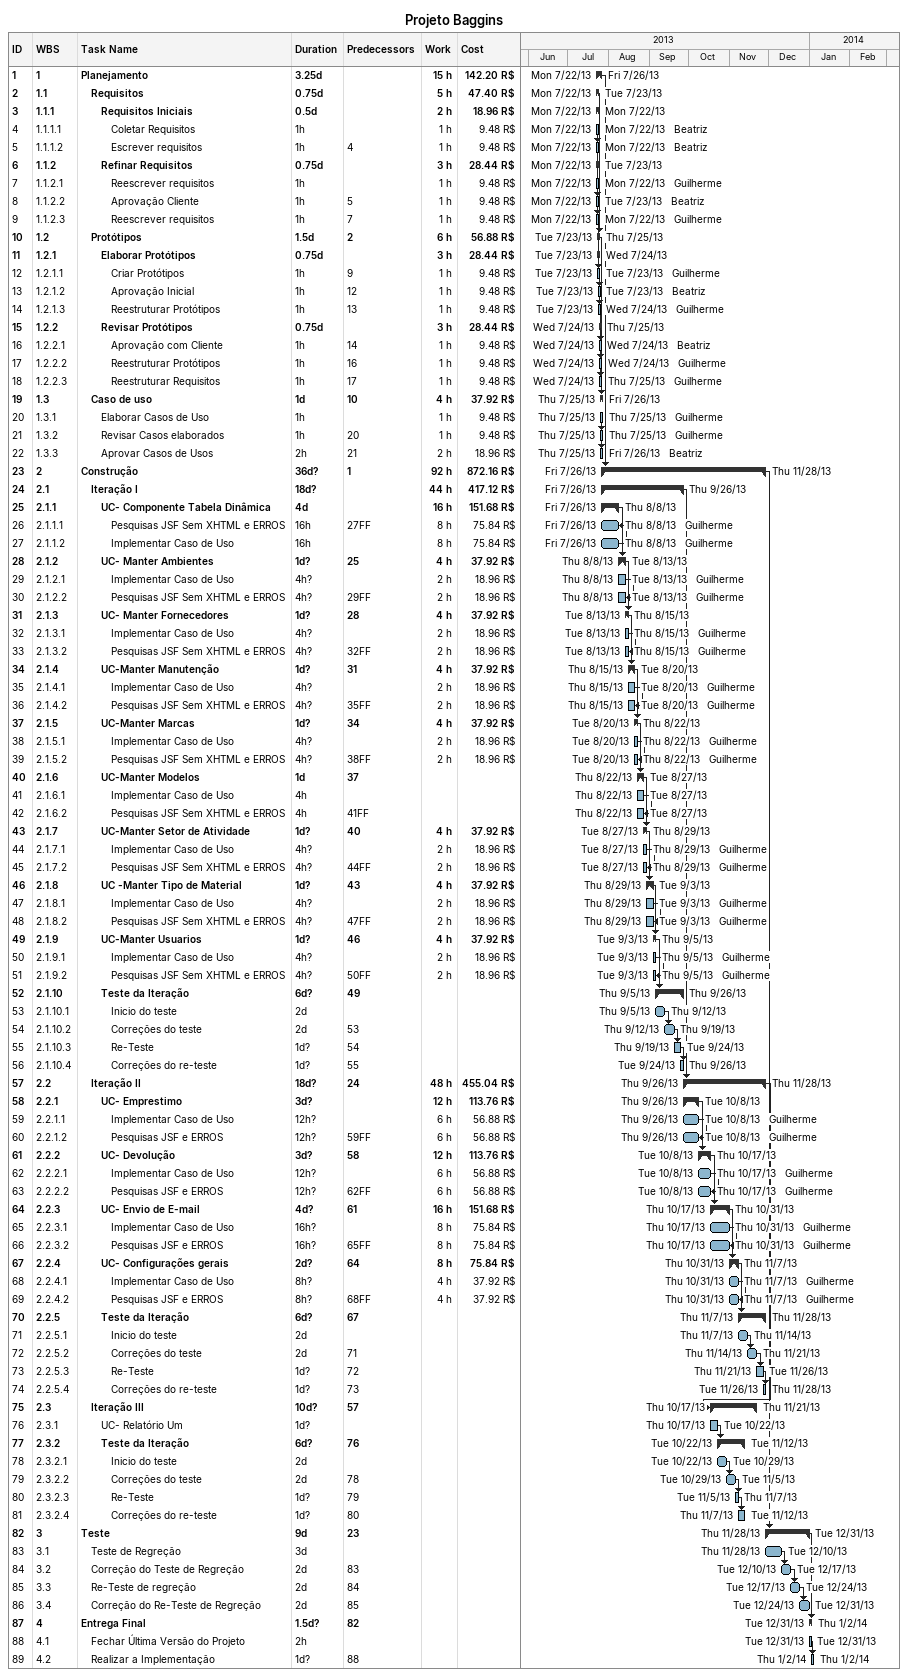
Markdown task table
Projeto Baggins

| ID | WBS | Task | Duration | Start | Finish | Predecessors | Resources | Work (h) | Cost (R$) |
|---|---|---|---|---|---|---|---|---|---|
| 1 | 1 | **Planejamento** | 3.25d | 2013-07-22 | 2013-07-26 |  |  | 15 | 142.20 |
| 2 | 1.1 | **Requisitos** | 0.75d | 2013-07-22 | 2013-07-23 |  |  | 5 | 47.40 |
| 3 | 1.1.1 | **Requisitos Iniciais** | 0.5d | 2013-07-22 | 2013-07-22 |  |  | 2 | 18.96 |
| 4 | 1.1.1.1 | Coletar Requisitos | 1h | 2013-07-22 | 2013-07-22 |  | Beatriz | 1 | 9.48 |
| 5 | 1.1.1.2 | Escrever requisitos | 1h | 2013-07-22 | 2013-07-22 | 4 | Beatriz | 1 | 9.48 |
| 6 | 1.1.2 | **Refinar Requisitos** | 0.75d | 2013-07-22 | 2013-07-23 |  |  | 3 | 28.44 |
| 7 | 1.1.2.1 | Reescrever requisitos | 1h | 2013-07-22 | 2013-07-22 |  | Guilherme | 1 | 9.48 |
| 8 | 1.1.2.2 | Aprovação Cliente | 1h | 2013-07-22 | 2013-07-23 | 5 | Beatriz | 1 | 9.48 |
| 9 | 1.1.2.3 | Reescrever requisitos | 1h | 2013-07-22 | 2013-07-22 | 7 | Guilherme | 1 | 9.48 |
| 10 | 1.2 | **Protótipos** | 1.5d | 2013-07-23 | 2013-07-25 | 2 |  | 6 | 56.88 |
| 11 | 1.2.1 | **Elaborar Protótipos** | 0.75d | 2013-07-23 | 2013-07-24 |  |  | 3 | 28.44 |
| 12 | 1.2.1.1 | Criar Protótipos | 1h | 2013-07-23 | 2013-07-23 | 9 | Guilherme | 1 | 9.48 |
| 13 | 1.2.1.2 | Aprovação Inicial | 1h | 2013-07-23 | 2013-07-23 | 12 | Beatriz | 1 | 9.48 |
| 14 | 1.2.1.3 | Reestruturar Protótipos | 1h | 2013-07-23 | 2013-07-24 | 13 | Guilherme | 1 | 9.48 |
| 15 | 1.2.2 | **Revisar Protótipos** | 0.75d | 2013-07-24 | 2013-07-25 |  |  | 3 | 28.44 |
| 16 | 1.2.2.1 | Aprovação com Cliente | 1h | 2013-07-24 | 2013-07-24 | 14 | Beatriz | 1 | 9.48 |
| 17 | 1.2.2.2 | Reestruturar Protótipos | 1h | 2013-07-24 | 2013-07-24 | 16 | Guilherme | 1 | 9.48 |
| 18 | 1.2.2.3 | Reestruturar Requisitos | 1h | 2013-07-24 | 2013-07-25 | 17 | Guilherme | 1 | 9.48 |
| 19 | 1.3 | **Caso de uso** | 1d | 2013-07-25 | 2013-07-26 | 10 |  | 4 | 37.92 |
| 20 | 1.3.1 | Elaborar Casos de Uso | 1h | 2013-07-25 | 2013-07-25 |  | Guilherme | 1 | 9.48 |
| 21 | 1.3.2 | Revisar Casos elaborados | 1h | 2013-07-25 | 2013-07-25 | 20 | Guilherme | 1 | 9.48 |
| 22 | 1.3.3 | Aprovar Casos de Usos | 2h | 2013-07-25 | 2013-07-26 | 21 | Beatriz | 2 | 18.96 |
| 23 | 2 | **Construção** | 36d? | 2013-07-26 | 2013-11-28 | 1 |  | 92 | 872.16 |
| 24 | 2.1 | **Iteração I** | 18d? | 2013-07-26 | 2013-09-26 |  |  | 44 | 417.12 |
| 25 | 2.1.1 | **UC- Componente Tabela Dinâmica** | 4d | 2013-07-26 | 2013-08-08 |  |  | 16 | 151.68 |
| 26 | 2.1.1.1 | Pesquisas JSF Sem XHTML e ERROS | 16h | 2013-07-26 | 2013-08-08 | 27FF | Guilherme | 8 | 75.84 |
| 27 | 2.1.1.2 | Implementar Caso de Uso | 16h | 2013-07-26 | 2013-08-08 |  | Guilherme | 8 | 75.84 |
| 28 | 2.1.2 | **UC- Manter Ambientes** | 1d? | 2013-08-08 | 2013-08-13 | 25 |  | 4 | 37.92 |
| 29 | 2.1.2.1 | Implementar Caso de Uso | 4h? | 2013-08-08 | 2013-08-13 |  | Guilherme | 2 | 18.96 |
| 30 | 2.1.2.2 | Pesquisas JSF Sem XHTML e ERROS | 4h? | 2013-08-08 | 2013-08-13 | 29FF | Guilherme | 2 | 18.96 |
| 31 | 2.1.3 | **UC- Manter Fornecedores** | 1d? | 2013-08-13 | 2013-08-15 | 28 |  | 4 | 37.92 |
| 32 | 2.1.3.1 | Implementar Caso de Uso | 4h? | 2013-08-13 | 2013-08-15 |  | Guilherme | 2 | 18.96 |
| 33 | 2.1.3.2 | Pesquisas JSF Sem XHTML e ERROS | 4h? | 2013-08-13 | 2013-08-15 | 32FF | Guilherme | 2 | 18.96 |
| 34 | 2.1.4 | **UC-Manter Manutenção** | 1d? | 2013-08-15 | 2013-08-20 | 31 |  | 4 | 37.92 |
| 35 | 2.1.4.1 | Implementar Caso de Uso | 4h? | 2013-08-15 | 2013-08-20 |  | Guilherme | 2 | 18.96 |
| 36 | 2.1.4.2 | Pesquisas JSF Sem XHTML e ERROS | 4h? | 2013-08-15 | 2013-08-20 | 35FF | Guilherme | 2 | 18.96 |
| 37 | 2.1.5 | **UC-Manter Marcas** | 1d? | 2013-08-20 | 2013-08-22 | 34 |  | 4 | 37.92 |
| 38 | 2.1.5.1 | Implementar Caso de Uso | 4h? | 2013-08-20 | 2013-08-22 |  | Guilherme | 2 | 18.96 |
| 39 | 2.1.5.2 | Pesquisas JSF Sem XHTML e ERROS | 4h? | 2013-08-20 | 2013-08-22 | 38FF | Guilherme | 2 | 18.96 |
| 40 | 2.1.6 | **UC-Manter Modelos** | 1d | 2013-08-22 | 2013-08-27 | 37 |  |  |  |
| 41 | 2.1.6.1 | Implementar Caso de Uso | 4h | 2013-08-22 | 2013-08-27 |  |  |  |  |
| 42 | 2.1.6.2 | Pesquisas JSF Sem XHTML e ERROS | 4h | 2013-08-22 | 2013-08-27 | 41FF |  |  |  |
| 43 | 2.1.7 | **UC-Manter Setor de Atividade** | 1d? | 2013-08-27 | 2013-08-29 | 40 |  | 4 | 37.92 |
| 44 | 2.1.7.1 | Implementar Caso de Uso | 4h? | 2013-08-27 | 2013-08-29 |  | Guilherme | 2 | 18.96 |
| 45 | 2.1.7.2 | Pesquisas JSF Sem XHTML e ERROS | 4h? | 2013-08-27 | 2013-08-29 | 44FF | Guilherme | 2 | 18.96 |
| 46 | 2.1.8 | **UC -Manter Tipo de Material** | 1d? | 2013-08-29 | 2013-09-03 | 43 |  | 4 | 37.92 |
| 47 | 2.1.8.1 | Implementar Caso de Uso | 4h? | 2013-08-29 | 2013-09-03 |  | Guilherme | 2 | 18.96 |
| 48 | 2.1.8.2 | Pesquisas JSF Sem XHTML e ERROS | 4h? | 2013-08-29 | 2013-09-03 | 47FF | Guilherme | 2 | 18.96 |
| 49 | 2.1.9 | **UC-Manter Usuarios** | 1d? | 2013-09-03 | 2013-09-05 | 46 |  | 4 | 37.92 |
| 50 | 2.1.9.1 | Implementar Caso de Uso | 4h? | 2013-09-03 | 2013-09-05 |  | Guilherme | 2 | 18.96 |
| 51 | 2.1.9.2 | Pesquisas JSF Sem XHTML e ERROS | 4h? | 2013-09-03 | 2013-09-05 | 50FF | Guilherme | 2 | 18.96 |
| 52 | 2.1.10 | **Teste da Iteração** | 6d? | 2013-09-05 | 2013-09-26 | 49 |  |  |  |
| 53 | 2.1.10.1 | Inicio do teste | 2d | 2013-09-05 | 2013-09-12 |  |  |  |  |
| 54 | 2.1.10.2 | Correções do teste | 2d | 2013-09-12 | 2013-09-19 | 53 |  |  |  |
| 55 | 2.1.10.3 | Re-Teste | 1d? | 2013-09-19 | 2013-09-24 | 54 |  |  |  |
| 56 | 2.1.10.4 | Correções do re-teste | 1d? | 2013-09-24 | 2013-09-26 | 55 |  |  |  |
| 57 | 2.2 | **Iteração II** | 18d? | 2013-09-26 | 2013-11-28 | 24 |  | 48 | 455.04 |
| 58 | 2.2.1 | **UC- Emprestimo** | 3d? | 2013-09-26 | 2013-10-08 |  |  | 12 | 113.76 |
| 59 | 2.2.1.1 | Implementar Caso de Uso | 12h? | 2013-09-26 | 2013-10-08 |  | Guilherme | 6 | 56.88 |
| 60 | 2.2.1.2 | Pesquisas JSF e ERROS | 12h? | 2013-09-26 | 2013-10-08 | 59FF | Guilherme | 6 | 56.88 |
| 61 | 2.2.2 | **UC- Devolução** | 3d? | 2013-10-08 | 2013-10-17 | 58 |  | 12 | 113.76 |
| 62 | 2.2.2.1 | Implementar Caso de Uso | 12h? | 2013-10-08 | 2013-10-17 |  | Guilherme | 6 | 56.88 |
| 63 | 2.2.2.2 | Pesquisas JSF e ERROS | 12h? | 2013-10-08 | 2013-10-17 | 62FF | Guilherme | 6 | 56.88 |
| 64 | 2.2.3 | **UC- Envio de E-mail** | 4d? | 2013-10-17 | 2013-10-31 | 61 |  | 16 | 151.68 |
| 65 | 2.2.3.1 | Implementar Caso de Uso | 16h? | 2013-10-17 | 2013-10-31 |  | Guilherme | 8 | 75.84 |
| 66 | 2.2.3.2 | Pesquisas JSF e ERROS | 16h? | 2013-10-17 | 2013-10-31 | 65FF | Guilherme | 8 | 75.84 |
| 67 | 2.2.4 | **UC- Configurações gerais** | 2d? | 2013-10-31 | 2013-11-07 | 64 |  | 8 | 75.84 |
| 68 | 2.2.4.1 | Implementar Caso de Uso | 8h? | 2013-10-31 | 2013-11-07 |  | Guilherme | 4 | 37.92 |
| 69 | 2.2.4.2 | Pesquisas JSF e ERROS | 8h? | 2013-10-31 | 2013-11-07 | 68FF | Guilherme | 4 | 37.92 |
| 70 | 2.2.5 | **Teste da Iteração** | 6d? | 2013-11-07 | 2013-11-28 | 67 |  |  |  |
| 71 | 2.2.5.1 | Inicio do teste | 2d | 2013-11-07 | 2013-11-14 |  |  |  |  |
| 72 | 2.2.5.2 | Correções do teste | 2d | 2013-11-14 | 2013-11-21 | 71 |  |  |  |
| 73 | 2.2.5.3 | Re-Teste | 1d? | 2013-11-21 | 2013-11-26 | 72 |  |  |  |
| 74 | 2.2.5.4 | Correções do re-teste | 1d? | 2013-11-26 | 2013-11-28 | 73 |  |  |  |
| 75 | 2.3 | **Iteração III** | 10d? | 2013-10-17 | 2013-11-21 | 57 |  |  |  |
| 76 | 2.3.1 | UC- Relatório Um | 1d? | 2013-10-17 | 2013-10-22 |  |  |  |  |
| 77 | 2.3.2 | **Teste da Iteração** | 6d? | 2013-10-22 | 2013-11-12 | 76 |  |  |  |
| 78 | 2.3.2.1 | Inicio do teste | 2d | 2013-10-22 | 2013-10-29 |  |  |  |  |
| 79 | 2.3.2.2 | Correções do teste | 2d | 2013-10-29 | 2013-11-05 | 78 |  |  |  |
| 80 | 2.3.2.3 | Re-Teste | 1d? | 2013-11-05 | 2013-11-07 | 79 |  |  |  |
| 81 | 2.3.2.4 | Correções do re-teste | 1d? | 2013-11-07 | 2013-11-12 | 80 |  |  |  |
| 82 | 3 | **Teste** | 9d | 2013-11-28 | 2013-12-31 | 23 |  |  |  |
| 83 | 3.1 | Teste de Regreção | 3d | 2013-11-28 | 2013-12-10 |  |  |  |  |
| 84 | 3.2 | Correção do Teste de Regreção | 2d | 2013-12-10 | 2013-12-17 | 83 |  |  |  |
| 85 | 3.3 | Re-Teste de regreção | 2d | 2013-12-17 | 2013-12-24 | 84 |  |  |  |
| 86 | 3.4 | Correção do Re-Teste de Regreção | 2d | 2013-12-24 | 2013-12-31 | 85 |  |  |  |
| 87 | 4 | **Entrega Final** | 1.5d? | 2013-12-31 | 2014-01-02 | 82 |  |  |  |
| 88 | 4.1 | Fechar Última Versão do Projeto | 2h | 2013-12-31 | 2013-12-31 |  |  |  |  |
| 89 | 4.2 | Realizar a Implementação | 1d? | 2014-01-02 | 2014-01-02 | 88 |  |  |  |
